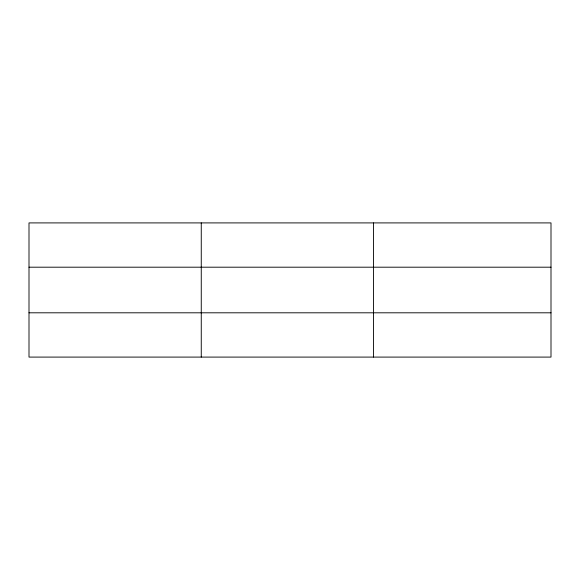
<?xml version="1.0" encoding="UTF-8"?>
<svg xmlns="http://www.w3.org/2000/svg" width="580" height="580" viewBox="0 0 580 580"><rect width="100%" height="100%" fill="white"/><g stroke="black" fill="none" stroke-linecap="round" stroke-linejoin="round"><path stroke-width="0.87" d="M201.26 357.091L201.26 222.908M373.52 357.091L373.52 222.908M551 312.808L551 357.091L29 357.091L29 222.908L551 222.908L551 312.808L29 312.808M29 267.192L551 267.192"/></g></svg>
